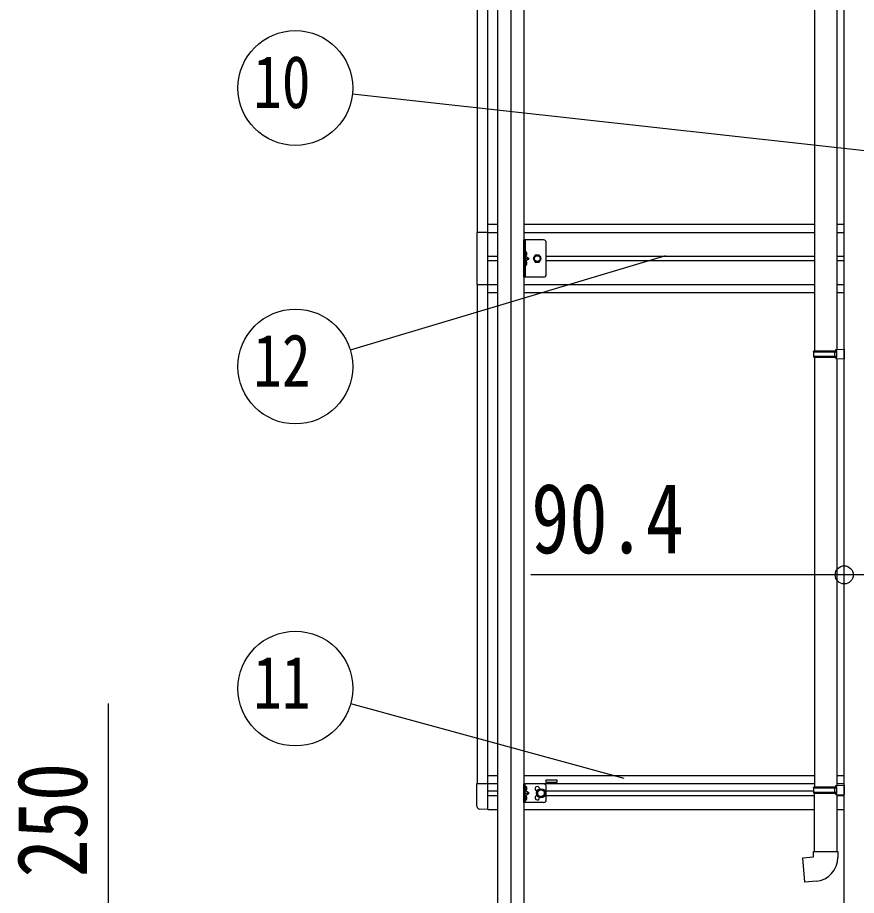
# Model space of a CAD drawing. Units: millimetres, scale not verified. Extents: x -16820 to 16820, y -11880 to 11880.
# Drawn here: x -10711 to -9132, y -5646 to -3994 of the extents above; entities that cross this region are included whole.
import ezdxf
from ezdxf.enums import TextEntityAlignment as Align

# ---------------------------------------------------------------- set-up
doc = ezdxf.new("R2010")
doc.units = ezdxf.units.MM
doc.header["$LTSCALE"] = 40
for name, color, linetype in [('0-3_YKK_12', 2, 'Continuous'), ('0-4_YKK_13', 4, 'Continuous'), ('0-5_YKK_A1', 4, 'Continuous'), ('0-6_YKK_D', 6, 'Continuous')]:
    doc.layers.add(name, color=color, linetype=linetype)
doc.styles.add('ＭＳ ゴシック', font='')
doc.styles.get('ＭＳ ゴシック').set_extended_font_data('MS Gothic')

msp = doc.modelspace()

# ---------------------------------------------------------------- linework, layer by layer
at = {"layer": '0-3_YKK_12'}
msp.add_line((-9782.45, -3563.95), (-9782.45, -5990.81), dxfattribs=at)
at = {"layer": '0-4_YKK_13'}
for p, q in [((-9210.65, -3857.19), (-9210.65, -4621.07)), ((-9168.65, -3859.75), (-9168.65, -4618.51)), ((-9720.45, -4412.63), (-9757.45, -4412.63)), ((-9754.95, -4412.63), (-9754.95, -4482.63)), ((-9715.45, -4477.63), (-9715.45, -4417.63)), ((-9754.45, -4442.63), (-9754.95, -4442.54)), ((-9754.95, -4442.63), (-9747.95, -4447.63)), ((-9754.45, -4434.63), (-9753.65, -4434.77)), ((-9754.45, -4442.63), (-9753.65, -4442.48)), ((-9754.95, -4447.63), (-9747.95, -4447.63)), ((-9754.95, -4452.63), (-9747.95, -4447.63)), ((-9754.45, -4452.63), (-9753.65, -4452.77)), ((-9754.45, -4460.63), (-9754.95, -4460.54)), ((-9754.45, -4460.63), (-9753.65, -4460.48)), ((-9212.65, -4623.07), (-9211.65, -4621.07)), ((-9212.65, -4623.07), (-9168.65, -4623.07)), ((-9212.65, -4623.07), (-9212.65, -4631.07)), ((-9211.65, -4621.07), (-9168.65, -4621.07)), ((-9173.13, -4623.07), (-9173.56, -4621.07)), ((-9170.65, -4618.57), (-9154.65, -4618.1)), ((-9170.65, -4620.57), (-9170.65, -4618.57)), ((-9170.65, -4620.57), (-9168.65, -4620.57)), ((-9154.65, -4618.1), (-9154.65, -4636.04)), ((-9212.65, -4631.07), (-9168.65, -4631.07)), ((-9212.65, -4631.07), (-9211.65, -4633.07)), ((-9211.65, -4633.07), (-9168.65, -4633.07)), ((-9210.65, -4633.07), (-9210.65, -5441.57)), ((-9170.65, -4635.57), (-9170.65, -4633.57)), ((-9170.65, -4635.57), (-9154.65, -4636.04)), ((-9168.65, -4635.63), (-9168.65, -5439.01)), ((-9845.95, -5478.33), (-9845.95, -5435.43)), ((-9845.95, -5435.43), (-9825.45, -5435.43)), ((-9825.45, -5484.63), (-9825.45, -5435.43)), ((-9757.45, -5471.13), (-9757.45, -5436.13)), ((-9720.45, -5436.13), (-9757.45, -5436.13)), ((-9754.95, -5471.13), (-9754.95, -5436.13)), ((-9754.45, -5448.63), (-9754.95, -5448.54)), ((-9754.45, -5440.63), (-9753.65, -5440.77)), ((-9754.45, -5448.63), (-9753.65, -5448.48)), ((-9715.45, -5466.13), (-9715.45, -5441.13)), ((-9212.65, -5443.57), (-9211.65, -5441.57)), ((-9212.65, -5443.57), (-9168.65, -5443.57)), ((-9212.65, -5443.57), (-9212.65, -5451.57)), ((-9212.65, -5451.57), (-9168.65, -5451.57)), ((-9212.65, -5451.57), (-9211.65, -5453.57)), ((-9211.65, -5441.57), (-9168.65, -5441.57)), ((-9173.13, -5443.57), (-9173.56, -5441.57)), ((-9170.65, -5439.07), (-9154.65, -5438.6)), ((-9170.65, -5441.07), (-9170.65, -5439.07)), ((-9170.65, -5441.07), (-9168.65, -5441.07)), ((-9154.65, -5438.6), (-9154.65, -5456.13)), ((-9754.95, -5453.63), (-9747.95, -5453.63)), ((-9754.45, -5466.63), (-9754.95, -5466.54)), ((-9754.45, -5458.63), (-9753.65, -5458.77)), ((-9754.45, -5466.63), (-9753.65, -5466.48)), ((-9211.65, -5453.57), (-9168.65, -5453.57)), ((-9210.65, -5563.57), (-9210.65, -5453.57)), ((-9170.65, -5456.07), (-9170.65, -5454.07)), ((-9170.65, -5456.07), (-9168.65, -5456.13)), ((-9170.65, -5456.07), (-9154.65, -5456.54)), ((-9168.65, -5456.13), (-9168.65, -5563.57)), ((-9825.45, -5484.63), (-9840.74, -5483.82)), ((-9720.45, -5471.13), (-9757.45, -5471.13)), ((-9212.65, -5563.57), (-9166.65, -5563.57)), ((-9212.65, -5573.57), (-9212.65, -5563.57)), ((-9166.65, -5563.57), (-9166.65, -5574.48))]:
    msp.add_line(p, q, dxfattribs=at)
for points in [[(-9825.45, -4398.63), (-9846.15, -4398.63), (-9846.15, -4496.63), (-9825.45, -4496.63)], [(-9720.45, -4482.63), (-9757.45, -4482.63), (-9757.45, -4412.63)], [(-9755.33, -4438.63), (-9754.7, -4437.44), (-9752.47, -4436.33)], [(-9755.33, -4438.63), (-9754.7, -4439.81), (-9752.47, -4440.93)], [(-9754.45, -4442.63), (-9754.45, -4434.63), (-9754.95, -4434.71), (-9754.95, -4442.54)], [(-9755.33, -4456.63), (-9754.7, -4455.44), (-9752.47, -4454.33)], [(-9755.33, -4456.63), (-9754.7, -4457.81), (-9752.47, -4458.93)], [(-9754.45, -4460.63), (-9754.45, -4452.63), (-9754.95, -4452.71), (-9754.95, -4460.54)], [(-9173.13, -4623.07), (-9173.13, -4631.07), (-9173.56, -4633.07)], [(-9170.65, -4633.57), (-9168.65, -4633.57), (-9168.65, -4620.57)], [(-9755.33, -5444.63), (-9754.7, -5443.44), (-9752.47, -5442.33)], [(-9755.33, -5444.63), (-9754.7, -5445.81), (-9752.47, -5446.93)], [(-9754.45, -5448.63), (-9754.45, -5440.63), (-9754.95, -5440.71), (-9754.95, -5448.54)], [(-9754.95, -5458.63), (-9747.95, -5453.63), (-9754.95, -5448.63)], [(-9173.13, -5443.57), (-9173.13, -5451.57), (-9173.56, -5453.57)], [(-9170.65, -5454.07), (-9168.65, -5454.07), (-9168.65, -5441.07)], [(-9755.33, -5462.63), (-9754.7, -5461.44), (-9752.47, -5460.33)], [(-9755.33, -5462.63), (-9754.7, -5463.81), (-9752.47, -5464.93)], [(-9754.45, -5466.63), (-9754.45, -5458.63), (-9754.95, -5458.71), (-9754.95, -5466.54)], [(-9207.73, -5619.31), (-9228.56, -5621.14), (-9232.57, -5575.31), (-9212.65, -5573.57)]]:
    msp.add_lwpolyline(points, dxfattribs=at)
for points in [[(-9739.96, -4447.63), (-9736.2, -4454.13), (-9728.7, -4454.13), (-9724.94, -4447.63), (-9728.7, -4441.13), (-9736.2, -4441.13)], [(-9725.45, -5446.12), (-9731.95, -5449.87), (-9731.95, -5457.38), (-9725.45, -5461.13), (-9718.95, -5457.38), (-9718.95, -5449.87)]]:
    msp.add_lwpolyline(points, close=True, dxfattribs=at)
for centre, radius in [((-9732.45, -4447.63), 6.5), ((-9732.45, -4447.63), 5.5), ((-9725.45, -5453.63), 8.5), ((-9725.45, -5453.63), 7.5), ((-9725.45, -5453.63), 6.5)]:
    msp.add_circle(centre, radius, dxfattribs=at)
for centre, radius, start, end in [((-9720.45, -4417.63), 5, 0, 90), ((-9753.8, -4435.65), 0.9, 32.05588, 80), ((-9753.8, -4441.6), 0.9, 280, 327.94412), ((-9758.55, -4438.63), 6.5, 327.94412, 32.05588), ((-9753.8, -4453.65), 0.9, 32.05588, 80), ((-9753.8, -4459.6), 0.9, 280, 327.94412), ((-9758.55, -4456.63), 6.5, 327.94412, 32.05588), ((-9720.45, -4477.63), 5, 270, 0), ((-9753.8, -5441.65), 0.9, 32.05588, 80), ((-9753.8, -5447.6), 0.9, 280, 327.94412), ((-9758.55, -5444.63), 6.5, 327.94412, 32.05588), ((-9732.45, -5445.13), 4.25, 353.70569, 265.23923), ((-9720.45, -5441.13), 5, 0, 90), ((-9753.8, -5459.65), 0.9, 32.05588, 80), ((-9753.8, -5465.6), 0.9, 280, 327.94412), ((-9758.55, -5462.63), 6.5, 327.94412, 32.05588), ((-9732.45, -5462.13), 4.25, 94.76077, 6.29431), ((-9720.45, -5466.13), 5, 270, 0), ((-9840.45, -5478.33), 5.5, 180, 267), ((-9211.65, -5574.48), 45, 275, 0)]:
    msp.add_arc(centre, radius, start, end, dxfattribs=at)
at = {"layer": '0-5_YKK_A1'}
for p, q in [((-9154.65, -6231.13), (-9154.65, -3552.13)), ((-9807.45, -3572.13), (-9807.45, -5931.13)), ((-9757.45, -3572.13), (-9757.45, -5931.13)), ((-9825.45, -5484.63), (-9825.45, -3610.63)), ((-9845.45, -3659.83), (-9845.45, -4398.63)), ((-9825.45, -4383.13), (-9807.45, -4383.13)), ((-9757.45, -4383.13), (-9210.45, -4383.13)), ((-9168.45, -4383.13), (-9154.45, -4383.13)), ((-9825.45, -4398.63), (-9807.45, -4398.63)), ((-9757.45, -4398.63), (-9210.45, -4398.63)), ((-9168.45, -4398.63), (-9154.45, -4398.63)), ((-9825.45, -4443.13), (-9807.45, -4443.13)), ((-9715.45, -4443.13), (-9210.45, -4443.13)), ((-9168.45, -4443.13), (-9154.45, -4443.13)), ((-9807.45, -4452.13), (-9825.45, -4452.13)), ((-9210.45, -4452.13), (-9715.45, -4452.13)), ((-9154.45, -4452.13), (-9168.45, -4452.13)), ((-9845.45, -4496.63), (-9845.45, -5435.43)), ((-9825.45, -4496.63), (-9807.45, -4496.63)), ((-9757.45, -4496.63), (-9210.45, -4496.63)), ((-9168.45, -4496.63), (-9154.45, -4496.63)), ((-9807.45, -4512.13), (-9825.45, -4512.13)), ((-9210.45, -4512.13), (-9757.45, -4512.13)), ((-9154.45, -4512.13), (-9168.45, -4512.13)), ((-9825.45, -5420.13), (-9807.45, -5420.13)), ((-9757.45, -5420.13), (-9210.45, -5420.13)), ((-9168.65, -5420.13), (-9154.65, -5420.13)), ((-9825.45, -5435.63), (-9807.45, -5435.63)), ((-9825.45, -5449.13), (-9807.45, -5449.13)), ((-9757.45, -5435.63), (-9210.65, -5435.63)), ((-9715.45, -5449.13), (-9212.65, -5449.13)), ((-9168.65, -5435.63), (-9154.65, -5435.63)), ((-9825.45, -5458.13), (-9807.45, -5458.13)), ((-9715.45, -5458.13), (-9210.65, -5458.13)), ((-9168.65, -5458.13), (-9154.65, -5458.13)), ((-9825.45, -5484.13), (-9807.45, -5484.13)), ((-9757.45, -5484.13), (-9210.45, -5484.13)), ((-9168.45, -5484.13), (-9154.65, -5484.13))]:
    msp.add_line(p, q, dxfattribs=at)
msp.add_lwpolyline([(-9695.45, -5433.63), (-9715.45, -5433.63), (-9715.45, -5428.63), (-9695.45, -5428.63)], close=True, dxfattribs=at)
at = {"layer": '0-6_YKK_D'}
for p, q in [((-8393.26, -4324.97), (-10080.43, -4138.51)), ((-9490.94, -4442.36), (-10084.3, -4619.81)), ((-9569.06, -5425.86), (-10083.59, -5285.22))]:
    msp.add_line(p, q, dxfattribs=at)
for points in [[(-9064.25, -5042.75), (-9154.65, -5042.75), (-9744.85, -5042.75)], [(-10539.48, -5931.13), (-10539.48, -5681.13), (-10539.48, -5284.73)]]:
    msp.add_lwpolyline(points, dxfattribs=at)
for centre, radius in [((-10187.77, -4126.64), 108), ((-10187.77, -4650.75), 108), ((-9154.65, -5042.75), 17), ((-10187.77, -5256.74), 108)]:
    msp.add_circle(centre, radius, dxfattribs=at)

# ---------------------------------------------------------------- texts
at = {"layer": '0-6_YKK_D', "style": 'ＭＳ ゴシック', "width": 0.8}
for s, height, p in [('10', 98.97, (-10266.97, -4194.14)), ('12', 98.97, (-10266.97, -4718.25)), ('90.4', 132, (-9743.85, -5041.75)), ('11', 98.97, (-10266.97, -5324.24))]:
    msp.add_text(s, height=height, dxfattribs=at).set_placement(p, align=Align.BOTTOM_LEFT)
msp.add_text('250', height=132, rotation=90, dxfattribs=at).set_placement((-10540.48, -5612.13), align=Align.BOTTOM_LEFT)

doc.saveas('drawing.dxf')
